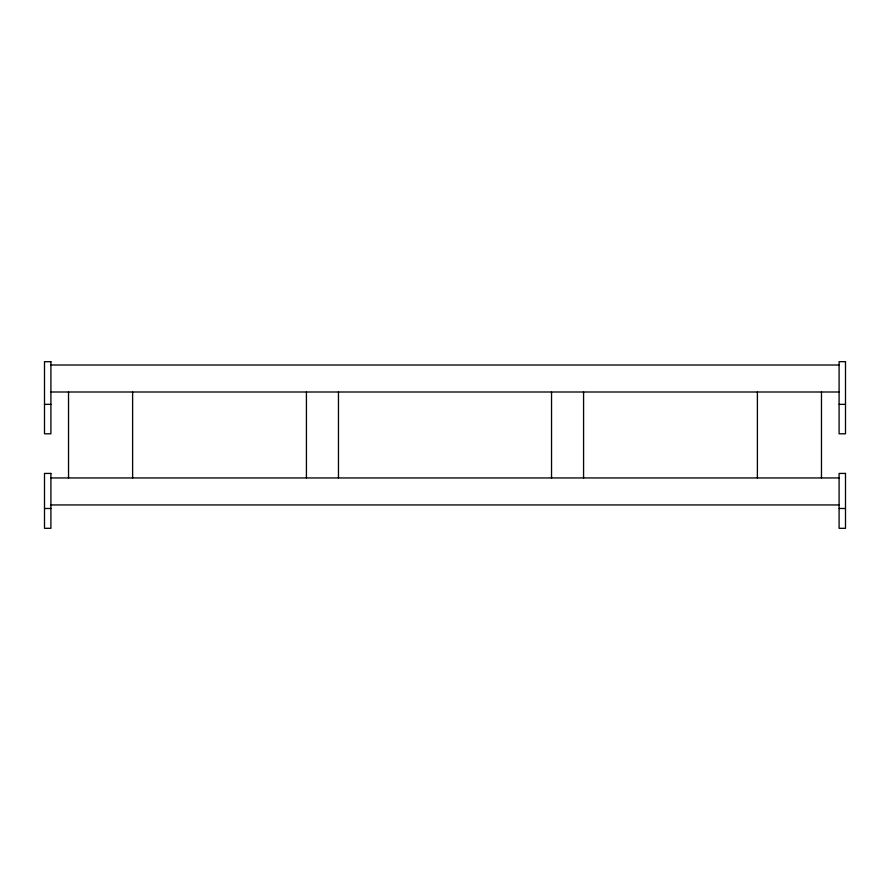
<?xml version="1.0" encoding="UTF-8"?>
<svg xmlns="http://www.w3.org/2000/svg" width="890" height="890" viewBox="0 0 890 890"><rect width="100%" height="100%" fill="white"/><g stroke="black" fill="none" stroke-linecap="round" stroke-linejoin="round"><path stroke-width="1.33" d="M50.908 365.011L839.092 365.011M50.908 392.001L839.092 392.001M44.5 404.36L50.908 404.36M839.092 404.36L845.5 404.36M50.908 477.952L839.092 477.952M50.908 504.942L839.092 504.942M44.5 508.49L50.908 508.49M839.092 508.49L845.5 508.49M821.47 392.001L821.47 477.952M757.39 392.001L757.39 477.952M583.573 392.001L583.573 477.952M551.533 392.001L551.533 477.952M338.467 392.001L338.467 477.952M306.427 392.001L306.427 477.952M132.61 392.001L132.61 477.952M68.53 392.001L68.53 477.952M50.908 361.685L44.5 361.685L44.5 433.797L50.908 433.797L50.908 361.685M845.5 361.685L839.092 361.685L839.092 433.797L845.5 433.797L845.5 361.685M50.908 473.424L44.5 473.424L44.5 528.315L50.908 528.315L50.908 473.424M845.5 473.424L839.092 473.424L839.092 528.315L845.5 528.315L845.5 473.424"/></g></svg>
